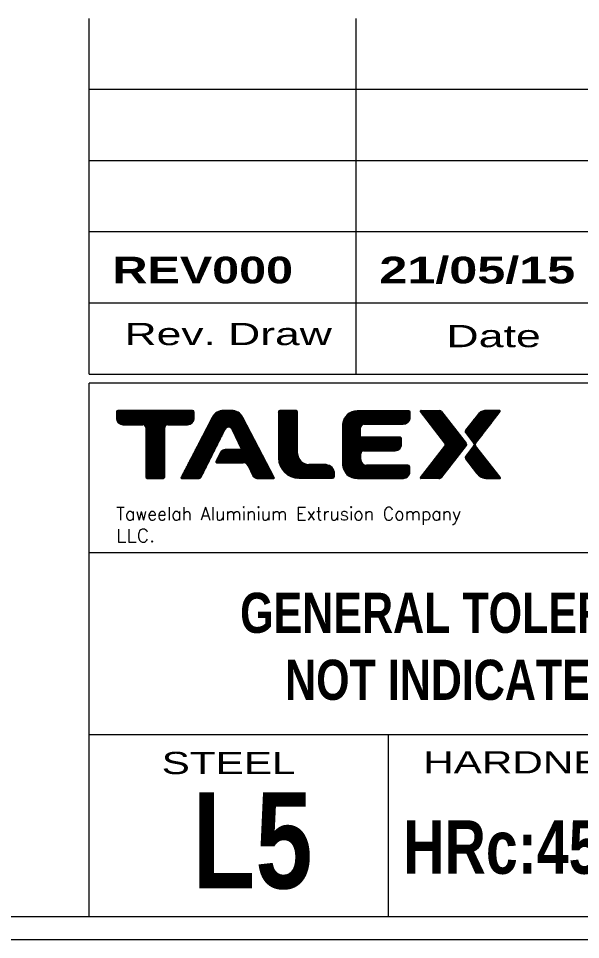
# Model space of a CAD drawing. Header units: millimetres. Extents: x -781 to 404, y -486 to 349.
# Drawn here: x -51.5 to 53.8, y -485.9 to -313.3 of the extents above; entities that cross this region are included whole.
import ezdxf

# ---------------------------------------------------------------- set-up
doc = ezdxf.new("R2010")
doc.units = ezdxf.units.MM
doc.layers.get('0').update_dxf_attribs({"color": 6, "lineweight": 0})
for name, color, linetype, lineweight in [('0___1', 7, 'Continuous', 0), ('10', 6, 'Continuous', 0), ('9', 6, 'Continuous', 0)]:
    doc.layers.add(name, color=color, linetype=linetype, lineweight=lineweight)
doc.styles.add('DIN_BOLD', font='txt_____.ttf')
doc.styles.add('ISO', font='txt_____.ttf')
doc.styles.add('PHOENIX_STILI_T3', font='txt_____.ttf')

# ---------------------------------------------------------------- blocks, each defined once
blk = doc.blocks.new('.U11', base_point=(-34, -799.62))
at = {"layer": '0___1', "color": 8, "linetype": 'Continuous', "style": 'DIN_BOLD'}
for s, height, width, p in [('Taweelah Aluminium Extrusion Company', 2.4569, 0.97, (-33.15, -407.34)), ('LLC.', 2.457, 1.07, (-33.15, -411.43))]:
    blk.add_text(s, height=height, dxfattribs=dict(at, width=width)).set_placement(p)

msp = doc.modelspace()

# ---------------------------------------------------------------- hatches: boundary and pattern name
at = {"layer": '9', "linetype": 'Continuous', "lineweight": 0}
h = msp.add_hatch(dxfattribs=at)
h.set_pattern_fill('_USER', scale=0.05, angle=45, style=0, pattern_type=0)
h.set_pattern_definition([(45, (0, 0), (-0.0353553396, 0.0353553396), [])])
edge = h.paths.add_edge_path()
edge.add_line((-18.525, -387.095), (-18.525, -388.186))
edge.add_arc((-19.768, -388.186), 1.242, 270, 360, ccw=False)
edge.add_line((-19.768, -389.428), (-23.496, -389.428))
edge.add_arc((-23.496, -389.98), 0.552, 90, 180)
edge.add_line((-24.048, -389.98), (-24.048, -399.214))
edge.add_arc((-24.324, -399.214), 0.276, 270, 360, ccw=False)
edge.add_line((-24.324, -399.49), (-25.821, -399.49))
edge.add_line((-25.821, -399.49), (-27.318, -399.49))
edge.add_arc((-27.318, -399.214), 0.276, 180, 270, ccw=False)
edge.add_line((-27.594, -399.214), (-27.594, -389.98))
edge.add_arc((-28.146, -389.98), 0.552, 360, 450)
edge.add_line((-28.146, -389.428), (-31.874, -389.428))
edge.add_arc((-31.874, -388.186), 1.242, 180, 270, ccw=False)
edge.add_line((-33.117, -388.186), (-33.117, -387.026))
edge.add_arc((-32.841, -387.026), 0.276, 90, 180, ccw=False)
edge.add_line((-32.841, -386.749), (-18.87, -386.749))
edge.add_arc((-18.87, -387.095), 0.345, 0, 90, ccw=False)
edge = h.paths.add_edge_path()
edge.add_arc((-13.006, -389.173), 2.416, 90, 152.47392, ccw=False)
edge.add_line((-13.006, -386.757), (-11.564, -386.757))
edge.add_arc((-11.564, -389.173), 2.416, 27.60726, 90, ccw=False)
edge.add_line((-9.424, -388.053), (-3.538, -399.308))
edge.add_arc((-3.66, -399.372), 0.138, -90, 27.60726, ccw=False)
edge.add_line((-3.66, -399.51), (-6.679, -399.51))
edge.add_arc((-6.679, -398.474), 1.035, 204.71114, 270, ccw=False)
edge.add_line((-7.619, -398.907), (-8.425, -397.155))
edge.add_arc((-9.366, -397.588), 1.035, 24.71114, 90)
edge.add_line((-9.366, -396.553), (-14.329, -396.553))
edge.add_arc((-14.329, -396.38), 0.173, 152.67512, 270, ccw=False)
edge.add_line((-14.482, -396.301), (-13.635, -394.662))
edge.add_arc((-12.715, -395.138), 1.035, 90, 152.67512, ccw=False)
edge.add_line((-12.715, -394.102), (-9.686, -394.102))
edge.add_line((-9.686, -394.102), (-11.471, -390.283))
edge.add_arc((-12.096, -390.576), 0.69, 25.0476, 153.36851)
edge.add_line((-12.713, -390.266), (-17.151, -399.116))
edge.add_arc((-17.816, -398.782), 0.744, 268.98059, 333.36851, ccw=False)
edge.add_line((-17.829, -399.526), (-20.843, -399.526))
edge.add_arc((-20.843, -399.354), 0.172, 156.41922, 270, ccw=False)
edge.add_line((-21, -399.285), (-15.148, -388.056))
edge = h.paths.add_edge_path()
edge.add_line((2.907, -396.879), (5.885, -396.879))
edge.add_arc((5.908, -398.764), 1.885, 14.64638, 90.69729, ccw=False)
edge.add_line((7.732, -398.287), (7.732, -399.111))
edge.add_arc((7.387, -399.111), 0.345, 270, 360, ccw=False)
edge.add_line((7.387, -399.456), (1.06, -399.456))
edge.add_arc((1.06, -395.659), 3.796, 180, 270, ccw=False)
edge.add_line((-2.736, -395.659), (-2.736, -386.985))
edge.add_arc((-2.525, -387.001), 0.212, 90, 175.4944, ccw=False)
edge.add_line((-2.525, -386.79), (0.561, -386.79))
edge.add_arc((0.561, -387.066), 0.276, 0, 90, ccw=False)
edge.add_line((0.837, -387.066), (0.837, -394.808))
edge.add_arc((2.907, -394.808), 2.071, 180, 270)
edge = h.paths.add_edge_path()
edge.add_line((12.637, -390.029), (12.637, -391.788))
edge.add_line((12.637, -391.788), (20.024, -391.788))
edge.add_arc((20.024, -392.064), 0.276, 0, 90, ccw=False)
edge.add_line((20.3, -392.064), (20.3, -393.068))
edge.add_arc((19.115, -393.111), 1.186, -90, 2.07271, ccw=False)
edge.add_line((19.115, -394.297), (13.184, -394.297))
edge.add_arc((13.248, -394.858), 0.564, 96.43591, 180)
edge.add_line((12.683, -394.858), (12.683, -395.964))
edge.add_arc((13.718, -395.964), 1.035, 180, 270)
edge.add_line((13.718, -396.999), (21.494, -396.999))
edge.add_arc((21.494, -397.344), 0.345, 0, 90, ccw=False)
edge.add_line((21.839, -397.344), (21.839, -398.488))
edge.add_arc((20.67, -398.294), 1.185, 270, 350.59022, ccw=False)
edge.add_line((20.67, -399.479), (12.033, -399.479))
edge.add_arc((11.944, -396.793), 2.688, 180, 271.89311, ccw=False)
edge.add_line((9.257, -396.793), (9.257, -389.397))
edge.add_arc((12.002, -389.575), 2.751, 90, 176.28106, ccw=False)
edge.add_line((12.002, -386.824), (21.68, -386.824))
edge.add_arc((21.653, -387.079), 0.256, 0, 83.93745, ccw=False)
edge.add_line((21.909, -387.079), (21.909, -388.281))
edge.add_arc((20.607, -388.008), 1.33, 270, 348.16356, ccw=False)
edge.add_line((20.607, -389.338), (13.327, -389.338))
edge.add_arc((13.327, -390.029), 0.69, 90, 180)
edge = h.paths.add_edge_path()
edge.add_arc((23.953, -386.916), 0.14, 82.42166, 202.97205)
edge.add_line((23.824, -386.971), (28.437, -392.871))
edge.add_arc((28.016, -393.119), 0.489, -37.83385, 30.48291, ccw=False)
edge.add_line((28.402, -393.419), (23.844, -399.288))
edge.add_arc((23.937, -399.371), 0.124, 138.21515, 270)
edge.add_line((23.937, -399.495), (27.295, -399.495))
edge.add_arc((27.376, -398.943), 0.558, 261.67842, 322.19091)
edge.add_line((27.817, -399.285), (32.436, -393.331))
edge.add_arc((32.162, -393.117), 0.348, 321.93864, 398.06136)
edge.add_line((32.436, -392.902), (27.759, -386.929))
edge.add_arc((27.425, -387.223), 0.445, 41.38279, 90)
edge.add_line((27.425, -386.778), (23.971, -386.778))
edge = h.paths.add_edge_path()
edge.add_line((38.806, -386.951), (34.175, -392.931))
edge.add_arc((34.448, -393.142), 0.345, 142.24125, 217.97142)
edge.add_line((34.175, -393.355), (38.793, -399.271))
edge.add_arc((38.689, -399.382), 0.153, -90, 46.98981, ccw=False)
edge.add_line((38.689, -399.535), (36.378, -399.535))
edge.add_arc((36.488, -396.819), 2.718, 217.53496, 267.67644, ccw=False)
edge.add_line((34.333, -398.475), (32.282, -395.805))
edge.add_arc((32.555, -395.595), 0.345, 142.24923, 217.53496, ccw=False)
edge.add_line((32.282, -395.383), (33.861, -393.344))
edge.add_arc((33.588, -393.133), 0.345, 322.24923, 397.87019)
edge.add_line((33.861, -392.921), (32.286, -390.896))
edge.add_arc((32.558, -390.684), 0.345, 141.66195, 217.87019, ccw=False)
edge.add_line((32.288, -390.47), (34.782, -387.316))
edge.add_arc((36.107, -388.633), 1.868, 85.3783, 135.1797, ccw=False)
edge.add_line((36.257, -386.771), (38.64, -386.771))
edge.add_arc((38.64, -386.938), 0.166, -4.75371, 90, ccw=False)

# ---------------------------------------------------------------- linework, layer by layer
at = {"color": 7}
for p, q in [((-33.117, -387.026), (-33.117, -388.186)), ((-18.87, -386.749), (-32.84, -386.749)), ((-15.148, -388.056), (-21, -399.286)), ((-18.525, -388.186), (-18.525, -387.095)), ((-11.564, -386.757), (-13.006, -386.757)), ((-3.538, -399.308), (-9.424, -388.053)), ((-2.736, -386.985), (-2.736, -395.659)), ((0.561, -386.79), (-2.525, -386.79)), ((0.837, -394.808), (0.837, -387.066)), ((21.68, -386.824), (12.002, -386.824)), ((21.909, -388.281), (21.909, -387.079)), ((28.437, -392.871), (23.824, -386.971)), ((23.971, -386.778), (27.425, -386.778)), ((27.759, -386.929), (32.437, -392.902)), ((34.782, -387.317), (32.288, -390.47)), ((34.175, -392.931), (38.806, -386.951)), ((38.64, -386.771), (36.257, -386.771)), ((-31.874, -389.428), (-28.146, -389.428)), ((-23.496, -389.428), (-19.768, -389.428)), ((9.257, -389.397), (9.257, -396.793)), ((13.327, -389.338), (20.607, -389.338)), ((-27.594, -389.98), (-27.594, -399.214)), ((-24.048, -399.214), (-24.048, -389.98)), ((-17.151, -399.116), (-12.713, -390.266)), ((-11.471, -390.283), (-9.686, -394.102)), ((12.637, -391.788), (12.637, -390.029)), ((32.286, -390.896), (33.861, -392.921)), ((20.024, -391.788), (12.637, -391.788)), ((20.3, -393.068), (20.3, -392.064)), ((32.437, -393.332), (27.817, -399.285)), ((33.861, -393.344), (32.282, -395.384)), ((38.793, -399.271), (34.176, -393.355)), ((-13.635, -394.662), (-14.482, -396.301)), ((-9.686, -394.102), (-12.715, -394.102)), ((12.683, -395.964), (12.683, -394.858)), ((13.184, -394.298), (19.115, -394.298)), ((23.844, -399.288), (28.402, -393.419)), ((-14.329, -396.553), (-9.366, -396.553)), ((32.282, -395.805), (34.333, -398.475)), ((-8.425, -397.156), (-7.619, -398.907)), ((5.885, -396.879), (2.907, -396.879)), ((7.732, -399.111), (7.732, -398.287)), ((21.494, -396.999), (13.719, -396.999)), ((21.839, -398.488), (21.839, -397.344)), ((-27.318, -399.49), (-25.821, -399.49)), ((-25.821, -399.49), (-24.324, -399.49)), ((-20.843, -399.526), (-17.829, -399.526)), ((-6.679, -399.51), (-3.66, -399.51)), ((1.06, -399.456), (7.387, -399.456)), ((12.033, -399.479), (20.67, -399.479)), ((27.295, -399.495), (23.937, -399.495)), ((36.378, -399.535), (38.689, -399.535))]:
    msp.add_line(p, q, dxfattribs=at)
for centre, radius, start, end in [((-32.84, -387.026), 0.276, 90, 180), ((-31.874, -388.186), 1.242, 180, 270), ((-19.768, -388.186), 1.242, 270, 360), ((-18.87, -387.095), 0.345, 360, 90), ((-13.006, -389.173), 2.416, 90, 152.47392), ((-11.564, -389.173), 2.416, 27.60726, 90), ((-2.525, -387.001), 0.212, 90, 175.4944), ((0.561, -387.066), 0.276, 0, 90), ((12.002, -389.575), 2.751, 90, 176.28106), ((21.653, -387.079), 0.256, 360, 83.93745), ((23.953, -386.916), 0.14, 82.42166, 202.97205), ((27.425, -387.223), 0.445, 41.38279, 90), ((36.107, -388.633), 1.868, 85.3783, 135.1797), ((38.64, -386.938), 0.166, 355.24629, 90), ((-28.146, -389.98), 0.552, 0, 90), ((-23.496, -389.98), 0.552, 90, 180), ((-12.096, -390.576), 0.69, 25.0476, 153.36851), ((13.327, -390.029), 0.69, 90, 180), ((20.607, -388.008), 1.33, 270, 348.16356), ((32.558, -390.684), 0.345, 141.66195, 217.87019), ((19.115, -393.111), 1.186, 270, 2.07271), ((20.024, -392.064), 0.276, 360, 90), ((28.016, -393.119), 0.489, 322.16615, 30.48291), ((32.162, -393.117), 0.348, 321.93864, 38.06136), ((33.588, -393.133), 0.345, 322.24923, 37.87019), ((34.448, -393.142), 0.345, 142.24125, 217.97142), ((-12.715, -395.138), 1.035, 90, 152.67512), ((2.907, -394.808), 2.071, 180, 270), ((13.248, -394.858), 0.564, 96.43591, 180), ((-14.329, -396.38), 0.173, 152.67512, 270), ((-9.366, -397.588), 1.035, 24.71114, 90), ((1.06, -395.659), 3.796, 180, 270), ((11.944, -396.793), 2.688, 180, 271.89311), ((13.719, -395.964), 1.035, 180, 270), ((32.555, -395.595), 0.345, 142.24923, 217.53496), ((5.908, -398.764), 1.885, 14.64638, 90.69729), ((20.67, -398.294), 1.185, 270, 350.59022), ((21.494, -397.344), 0.345, 0, 90), ((36.488, -396.819), 2.718, 217.53496, 267.67644), ((-27.318, -399.214), 0.276, 180, 270), ((-24.324, -399.214), 0.276, 270, 360), ((-20.843, -399.354), 0.172, 156.41922, 270), ((-17.816, -398.782), 0.744, 268.98059, 333.36851), ((-6.679, -398.475), 1.035, 204.71114, 270), ((-3.66, -399.372), 0.138, 270, 27.60726), ((7.387, -399.111), 0.345, 270, 360), ((23.937, -399.371), 0.124, 138.21515, 270), ((27.376, -398.943), 0.558, 261.67842, 322.19091), ((38.689, -399.382), 0.153, 270, 46.98981)]:
    msp.add_arc(centre, radius, start, end, dxfattribs=at)
at = {"layer": '10', "color": 7, "linetype": 'Continuous', "lineweight": 0}
for p, q in [((-38.199, -379.965), (-38.199, -313.332)), ((11.776, -379.965), (11.776, -313.332)), ((286.636, -326.659), (-38.199, -326.659)), ((286.636, -339.986), (-38.199, -339.986)), ((286.636, -353.312), (-38.199, -353.312)), ((400.104, -366.639), (-38.199, -366.639)), ((-38.199, -379.965), (400.104, -379.965)), ((-38.199, -481.581), (-38.199, -381.631)), ((400.104, -381.631), (-38.199, -381.631)), ((-38.199, -413.335), (130.635, -413.335)), ((-38.199, -447.456), (130.635, -447.456)), ((17.801, -447.456), (17.801, -481.581)), ((400.104, -481.581), (-775.811, -481.581)), ((-780.505, -485.863), (404.387, -485.863))]:
    msp.add_line(p, q, dxfattribs=at)

# ---------------------------------------------------------------- block references
at = {"color": 7}
msp.add_blockref('.U11', (-34.003, -799.618), dxfattribs=at)

# ---------------------------------------------------------------- texts
at = {"layer": '10', "color": 7, "linetype": 'Continuous', "lineweight": 0, "attachment_point": 1}
for s, insert, char_height, style in [('{\\W1.3;{\\fArial|b0|i0;{\\fArial|b1|i0;REV000}}}', (-33.821, -357.96), 4.99747, 'ISO'), ('{\\W1.35;{\\fArial|b0|i0;{\\fArial|b1|i0;21/05/15}}}', (16.148, -357.96), 4.99747, 'ISO'), ('{\\W1.43;{\\fArial|b0|i0;Rev. Draw}}', (-31.584, -370.358), 4.16456, 'ISO'), ('{\\W1.44;{\\fArial|b0|i0;Date}}', (28.694, -370.747), 4.16456, 'ISO'), ('{\\fImpact|b0|i0|c0|p0;NOT INDICATED +/-0.2mm.}', (-1.523, -433.453), 7.51286, 'PHOENIX_STILI_T3'), ('{\\W1.36;{\\fArial|b0|i0;STEEL}}', (-24.625, -450.705), 4.16456, 'ISO'), ('{\\W1.36;{\\fArial|b0|i0;HARDNESS}}', (24.353, -450.578), 4.16456, 'ISO'), ('{\\fImpact|b0|i0|c0|p0; L5}', (-24.246, -458.29), 18, 'PHOENIX_STILI_T3'), ('{\\fImpact|b0|i0|c0|p0;HRc:45-47}', (20.617, -463.539), 10, 'PHOENIX_STILI_T3')]:
    msp.add_mtext(s, dxfattribs=dict(at, insert=insert, char_height=char_height, style=style))
at = {"layer": '10', "color": 7, "linetype": 'Continuous', "lineweight": 0, "insert": (81.83, -428.525), "char_height": 7.51286, "attachment_point": 9, "line_spacing_factor": 0.899982, "style": 'PHOENIX_STILI_T3'}
msp.add_mtext('{\\fImpact|b0|i0|c0|p34;GENERAL TOLERANCE}', dxfattribs=at)

doc.saveas('drawing.dxf')
